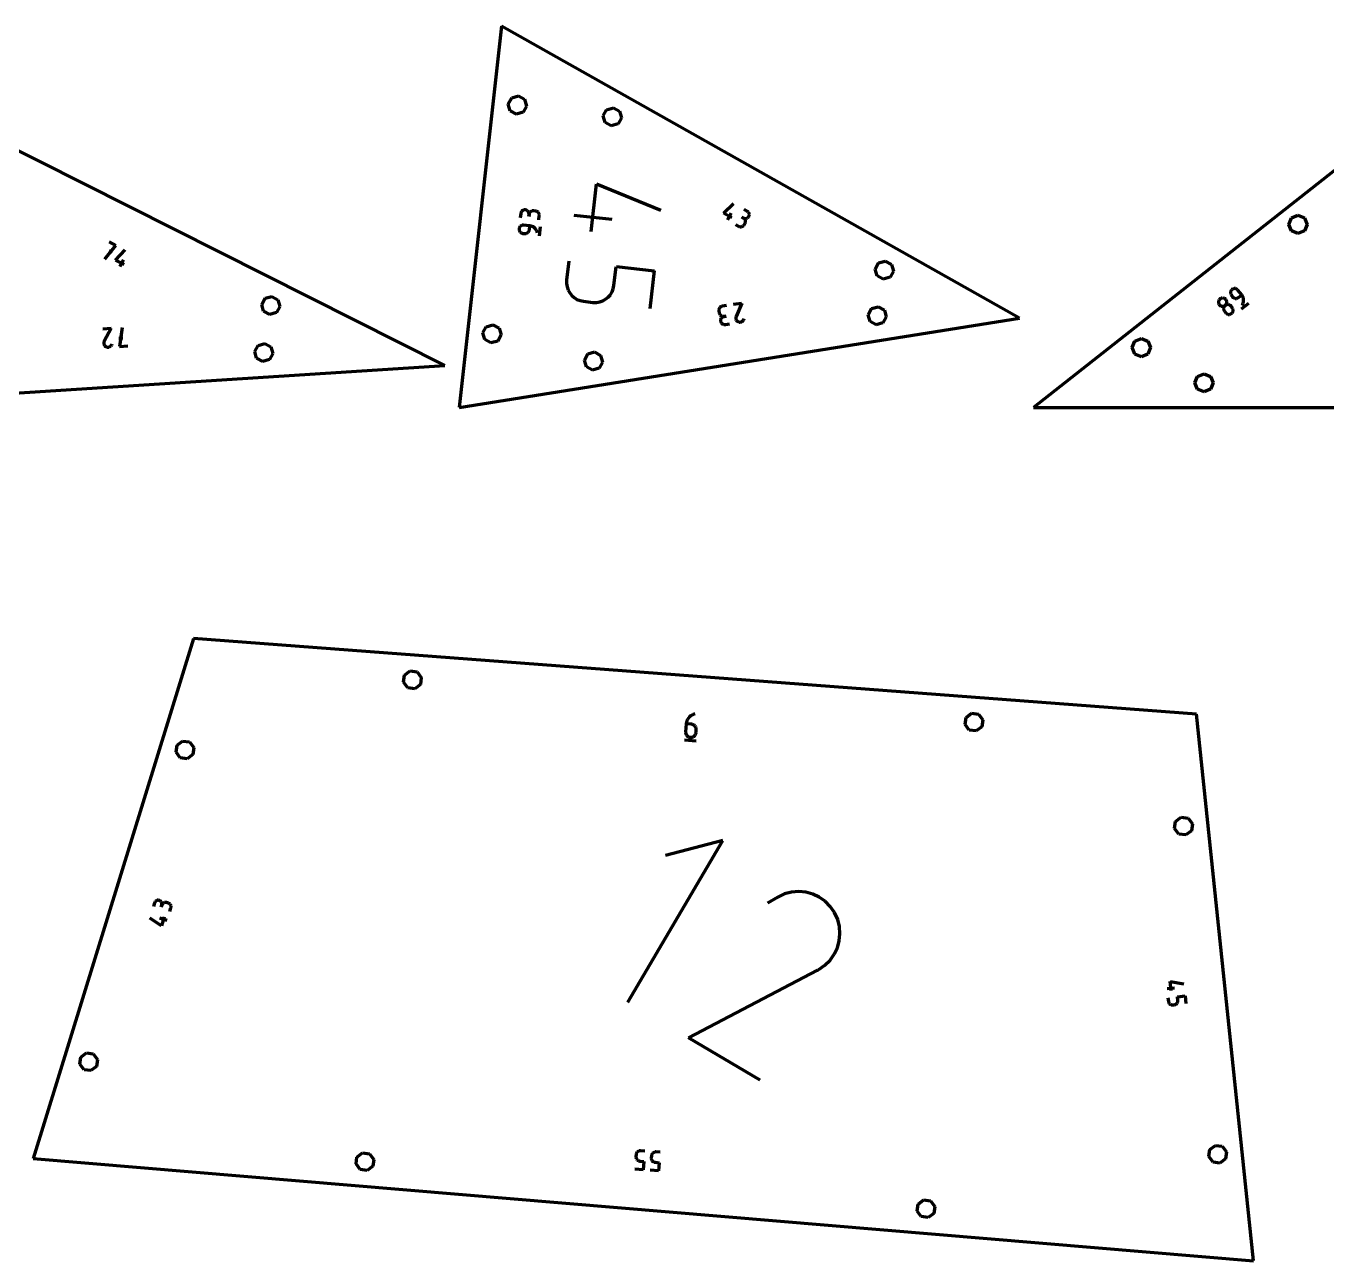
# Model space of a CAD drawing. Header units: inches. Extents: x -100 to 100, y -100 to -26.
# Drawn here: x 20.06 to 31.61, y -75.68 to -64.71 of the extents above; entities that cross this region are included whole.
import ezdxf

# ---------------------------------------------------------------- set-up
doc = ezdxf.new("R2010")
doc.units = ezdxf.units.IN
doc.header["$MEASUREMENT"] = 0
for name, color, linetype, lineweight in [('annotation', 7, 'Continuous', 0), ('boundary', 7, 'Continuous', 0), ('hole', 7, 'Continuous', 0)]:
    doc.layers.add(name, color=color, linetype=linetype, lineweight=lineweight)

msp = doc.modelspace()

# ---------------------------------------------------------------- linework, layer by layer
at = {"layer": 'annotation', "color": 1, "lineweight": 70}
for p, q in [((25.080709, -66.532934), (25.127494, -66.111695)), ((25.127494, -66.111695), (25.698802, -66.345452)), ((26.25568, -66.372569), (26.343557, -66.285702)), ((24.454515, -66.374823), (24.45044, -66.411513)), ((24.45584, -66.36829), (24.454515, -66.374823)), ((24.458237, -66.362271), (24.45584, -66.36829)), ((24.461588, -66.356856), (24.458237, -66.362271)), ((24.465778, -66.352138), (24.461588, -66.356856)), ((24.47069, -66.348208), (24.465778, -66.352138)), ((24.476207, -66.345158), (24.47069, -66.348208)), ((24.482214, -66.343079), (24.476207, -66.345158)), ((24.488593, -66.342064), (24.482214, -66.343079)), ((24.495228, -66.342203), (24.488593, -66.342064)), ((24.501763, -66.343527), (24.495228, -66.342203)), ((24.495228, -66.342203), (24.495228, -66.342203)), ((24.507788, -66.34592), (24.501763, -66.343527)), ((24.51321, -66.349268), (24.507788, -66.34592)), ((24.517936, -66.353456), (24.51321, -66.349268)), ((24.521875, -66.358368), (24.517936, -66.353456)), ((24.524932, -66.363891), (24.521875, -66.358368)), ((24.527017, -66.36991), (24.524932, -66.363891)), ((24.527894, -66.382973), (24.525854, -66.401344)), ((24.525854, -66.401344), (24.527894, -66.382973)), ((24.528035, -66.376309), (24.527017, -66.36991)), ((24.527894, -66.382973), (24.528035, -66.376309)), ((24.52922, -66.37644), (24.527894, -66.382973)), ((24.527894, -66.382973), (24.527894, -66.382973)), ((24.531616, -66.370421), (24.52922, -66.37644)), ((24.534968, -66.365006), (24.531616, -66.370421)), ((24.539157, -66.360288), (24.534968, -66.365006)), ((24.544069, -66.356358), (24.539157, -66.360288)), ((24.549586, -66.353308), (24.544069, -66.356358)), ((24.555593, -66.351229), (24.549586, -66.353308)), ((24.561972, -66.350214), (24.555593, -66.351229)), ((24.568607, -66.350353), (24.561972, -66.350214)), ((24.586978, -66.352393), (24.568607, -66.350353)), ((24.568607, -66.350353), (24.568607, -66.350353)), ((24.593485, -66.353714), (24.586978, -66.352393)), ((24.599487, -66.356105), (24.593485, -66.353714)), ((24.604891, -66.359451), (24.599487, -66.356105)), ((24.609604, -66.363637), (24.604891, -66.359451)), ((24.613533, -66.368549), (24.609604, -66.363637)), ((24.616585, -66.374071), (24.613533, -66.368549)), ((24.615466, -66.429842), (24.619541, -66.393152)), ((24.618665, -66.380089), (24.616585, -66.374071)), ((24.619682, -66.386487), (24.618665, -66.380089)), ((24.619541, -66.393152), (24.619682, -66.386487)), ((24.619541, -66.393152), (24.619541, -66.393152)), ((24.926075, -66.387935), (25.26301, -66.425357)), ((26.329583, -66.414238), (26.25568, -66.372569)), ((26.290747, -66.431337), (26.324076, -66.372225)), ((26.433996, -66.414804), (26.419197, -66.406459)), ((26.419197, -66.406459), (26.433996, -66.414804)), ((26.439042, -66.418278), (26.433996, -66.414804)), ((26.433996, -66.414804), (26.433996, -66.414804)), ((26.433996, -66.414804), (26.439581, -66.417324)), ((26.467326, -66.355692), (26.43777, -66.339027)), ((26.443269, -66.422473), (26.439042, -66.418278)), ((26.439581, -66.417324), (26.445358, -66.418768)), ((26.44664, -66.427258), (26.443269, -66.422473)), ((26.445358, -66.418768), (26.451198, -66.419174)), ((26.44912, -66.432501), (26.44664, -66.427258)), ((26.451198, -66.419174), (26.45697, -66.418578)), ((26.45697, -66.418578), (26.462543, -66.417018)), ((26.462543, -66.417018), (26.467787, -66.41453)), ((26.472372, -66.359166), (26.467326, -66.355692)), ((26.467787, -66.41453), (26.472572, -66.411152)), ((26.476599, -66.363361), (26.472372, -66.359166)), ((26.472572, -66.411152), (26.476766, -66.40692)), ((26.47997, -66.368146), (26.476599, -66.363361)), ((26.476766, -66.40692), (26.48024, -66.401871)), ((26.48245, -66.373389), (26.47997, -66.368146)), ((26.48024, -66.401871), (26.482748, -66.39631)), ((26.48024, -66.401871), (26.48024, -66.401871)), ((26.484003, -66.378958), (26.48245, -66.373389)), ((26.482748, -66.39631), (26.484188, -66.39055)), ((26.484594, -66.384722), (26.484003, -66.378958)), ((26.484188, -66.39055), (26.484594, -66.384722)), ((24.439291, -66.51015), (24.439152, -66.516801)), ((24.439152, -66.516801), (24.440171, -66.523192)), ((24.440616, -66.503617), (24.439291, -66.51015)), ((24.439291, -66.51015), (24.439291, -66.51015)), ((24.440171, -66.523192), (24.442256, -66.529208)), ((24.443014, -66.497597), (24.440616, -66.503617)), ((24.442256, -66.529208), (24.445313, -66.534733)), ((24.446368, -66.492183), (24.443014, -66.497597)), ((24.445313, -66.534733), (24.449251, -66.53965)), ((24.450563, -66.487466), (24.446368, -66.492183)), ((24.449251, -66.53965), (24.453977, -66.543844)), ((24.455484, -66.483537), (24.450563, -66.487466)), ((24.453977, -66.543844), (24.459399, -66.547197)), ((24.461014, -66.480488), (24.455484, -66.483537)), ((24.467038, -66.478411), (24.461014, -66.480488)), ((24.473441, -66.477398), (24.467038, -66.478411)), ((24.480107, -66.477541), (24.473441, -66.477398)), ((24.535209, -66.483661), (24.480107, -66.477541)), ((24.480107, -66.477541), (24.480107, -66.477541)), ((24.51495, -66.546947), (24.519869, -66.543014)), ((24.519869, -66.543014), (24.524062, -66.538294)), ((24.524062, -66.538294), (24.527415, -66.532882)), ((24.527415, -66.532882), (24.529811, -66.52687)), ((24.529811, -66.52687), (24.531134, -66.52035)), ((24.531134, -66.52035), (24.535209, -66.483661)), ((24.546259, -66.48571), (24.535209, -66.483661)), ((24.556703, -66.48927), (24.546259, -66.48571)), ((24.566418, -66.494226), (24.556703, -66.48927)), ((24.57528, -66.500463), (24.566418, -66.494226)), ((24.583166, -66.507867), (24.57528, -66.500463)), ((24.589952, -66.516323), (24.583166, -66.507867)), ((24.595514, -66.525717), (24.589952, -66.516323)), ((24.59973, -66.535934), (24.595514, -66.525717)), ((24.602474, -66.546861), (24.59973, -66.535934)), ((24.620582, -66.572069), (24.629757, -66.489458)), ((26.362813, -66.471966), (26.392369, -66.488631)), ((26.392369, -66.488631), (26.392369, -66.488631)), ((26.392369, -66.488631), (26.397953, -66.491151)), ((26.397953, -66.491151), (26.40373, -66.492597)), ((26.40373, -66.492597), (26.409568, -66.493006)), ((26.409568, -66.493006), (26.415337, -66.492416)), ((26.415337, -66.492416), (26.420906, -66.490863)), ((26.420906, -66.490863), (26.426144, -66.488386)), ((26.426144, -66.488386), (26.430921, -66.485022)), ((26.430921, -66.485022), (26.435105, -66.480808)), ((26.435105, -66.480808), (26.438566, -66.475781)), ((26.438566, -66.475781), (26.44691, -66.460983)), ((26.44691, -66.460983), (26.449419, -66.455422)), ((26.44691, -66.460983), (26.44691, -66.460983)), ((26.450673, -66.43807), (26.44912, -66.432501)), ((26.449419, -66.455422), (26.450858, -66.449662)), ((26.451265, -66.443834), (26.450673, -66.43807)), ((26.450858, -66.449662), (26.451265, -66.443834)), ((20.760467, -66.778658), (20.859514, -66.657537)), ((20.859514, -66.657537), (20.798859, -66.626976)), ((24.459399, -66.547197), (24.465423, -66.549595)), ((24.465423, -66.549595), (24.471957, -66.55092)), ((24.471957, -66.55092), (24.490328, -66.55296)), ((24.490328, -66.55296), (24.490328, -66.55296)), ((24.490328, -66.55296), (24.496994, -66.553101)), ((24.496994, -66.553101), (24.503397, -66.552084)), ((24.503397, -66.552084), (24.50942, -66.550001)), ((24.50942, -66.550001), (24.51495, -66.546947)), ((24.602474, -66.546861), (24.602474, -66.546861)), ((20.828911, -66.718278), (20.798587, -66.703)), ((20.857223, -66.789387), (20.940915, -66.698551)), ((20.932958, -66.827546), (20.857223, -66.789387)), ((20.894978, -66.846431), (20.9255, -66.785853)), ((24.880454, -66.798695), (24.861743, -66.967163)), ((25.282554, -67.0139), (25.301265, -66.845433)), ((25.301265, -66.845433), (25.639103, -66.882956)), ((25.639103, -66.882956), (25.601681, -67.21989)), ((24.861743, -66.967163), (24.861103, -66.997701)), ((24.861103, -66.997701), (24.865778, -67.027049)), ((24.861743, -66.967163), (24.861743, -66.967163)), ((24.865778, -67.027049), (24.875343, -67.054673)), ((24.875343, -67.054673), (24.889375, -67.08004)), ((24.889375, -67.08004), (24.907449, -67.102617)), ((24.907449, -67.102617), (24.929141, -67.12187)), ((25.208487, -67.136068), (25.231004, -67.118003)), ((25.231004, -67.118003), (25.250192, -67.096327)), ((25.250192, -67.096327), (25.265528, -67.071467)), ((25.265528, -67.071467), (25.27649, -67.043849)), ((25.27649, -67.043849), (25.282554, -67.0139)), ((30.75785, -67.070061), (30.75711, -67.076317)), ((30.75711, -67.076317), (30.757438, -67.082627)), ((30.757438, -67.082627), (30.758853, -67.088842)), ((30.759641, -67.064006), (30.75785, -67.070061)), ((30.758853, -67.088842), (30.761372, -67.094817)), ((30.762465, -67.058299), (30.759641, -67.064006)), ((30.761372, -67.094817), (30.765013, -67.100403)), ((30.766304, -67.053088), (30.762465, -67.058299)), ((30.765013, -67.100403), (30.776449, -67.114923)), ((30.77114, -67.048521), (30.766304, -67.053088)), ((30.776724, -67.044881), (30.77114, -67.048521)), ((30.77114, -67.048521), (30.77114, -67.048521)), ((30.776449, -67.114923), (30.776449, -67.114923)), ((30.776449, -67.114923), (30.781027, -67.119772)), ((30.782696, -67.042365), (30.776724, -67.044881)), ((30.781027, -67.119772), (30.786244, -67.123619)), ((30.788907, -67.040956), (30.782696, -67.042365)), ((30.795211, -67.040635), (30.788907, -67.040956)), ((30.801463, -67.041384), (30.795211, -67.040635)), ((30.807516, -67.043185), (30.801463, -67.041384)), ((30.813223, -67.04602), (30.807516, -67.043185)), ((30.818437, -67.049871), (30.813223, -67.04602)), ((30.823013, -67.054721), (30.818437, -67.049871)), ((30.822743, -67.124747), (30.828317, -67.121115)), ((30.857317, -67.098274), (30.823013, -67.054721)), ((30.823013, -67.054721), (30.823013, -67.054721)), ((30.828317, -67.121115), (30.857317, -67.098274)), ((30.86361, -67.107585), (30.857317, -67.098274)), ((30.868402, -67.117525), (30.86361, -67.107585)), ((30.871688, -67.127924), (30.868402, -67.117525)), ((24.929141, -67.12187), (24.954028, -67.137268)), ((24.954028, -67.137268), (24.981686, -67.148276)), ((24.981686, -67.148276), (25.011689, -67.154362)), ((25.011689, -67.154362), (25.095614, -67.163683)), ((25.095614, -67.163683), (25.095614, -67.163683)), ((25.095614, -67.163683), (25.126207, -67.164329)), ((25.126207, -67.164329), (25.155566, -67.159657)), ((25.155566, -67.159657), (25.183167, -67.150095)), ((25.183167, -67.150095), (25.208487, -67.136068)), ((26.215043, -67.226046), (26.214333, -67.232467)), ((26.214333, -67.232467), (26.214788, -67.23909)), ((26.216832, -67.219948), (26.215043, -67.226046)), ((26.219616, -67.214292), (26.216832, -67.219948)), ((26.223307, -67.2092), (26.219616, -67.214292)), ((26.227819, -67.204792), (26.223307, -67.2092)), ((26.233067, -67.201188), (26.227819, -67.204792)), ((26.238965, -67.198508), (26.233067, -67.201188)), ((26.245427, -67.196874), (26.238965, -67.198508)), ((26.281876, -67.191055), (26.245427, -67.196874)), ((26.245427, -67.196874), (26.245427, -67.196874)), ((26.34344, -67.18122), (26.416338, -67.169582)), ((26.416338, -67.169582), (26.36629, -67.288778)), ((30.651001, -67.154464), (30.650256, -67.160712)), ((30.650256, -67.160712), (30.650577, -67.167011)), ((30.650577, -67.167011), (30.651982, -67.173212)), ((30.652795, -67.148413), (30.651001, -67.154464)), ((30.651982, -67.173212), (30.654486, -67.179167)), ((30.655621, -67.142708), (30.652795, -67.148413)), ((30.654486, -67.179167), (30.658108, -67.184728)), ((30.659461, -67.137497), (30.655621, -67.142708)), ((30.658108, -67.184728), (30.658108, -67.184728)), ((30.658108, -67.184728), (30.662686, -67.189577)), ((30.6643, -67.132928), (30.659461, -67.137497)), ((30.662686, -67.189577), (30.667904, -67.193425)), ((30.669876, -67.129295), (30.6643, -67.132928)), ((30.6643, -67.132928), (30.6643, -67.132928)), ((30.667904, -67.193425), (30.673615, -67.196257)), ((30.675842, -67.126782), (30.669876, -67.129295)), ((30.673615, -67.196257), (30.679672, -67.198055)), ((30.68205, -67.125372), (30.675842, -67.126782)), ((30.679672, -67.198055), (30.685927, -67.198801)), ((30.688352, -67.125045), (30.68205, -67.125372)), ((30.685927, -67.198801), (30.692233, -67.198479)), ((30.694601, -67.125785), (30.688352, -67.125045)), ((30.692233, -67.198479), (30.698443, -67.197071)), ((30.70065, -67.127573), (30.694601, -67.125785)), ((30.696688, -67.212471), (30.695948, -67.218726)), ((30.695948, -67.218726), (30.696276, -67.225033)), ((30.696276, -67.225033), (30.697691, -67.231247)), ((30.698479, -67.206416), (30.696688, -67.212471)), ((30.697691, -67.231247), (30.700209, -67.237219)), ((30.698443, -67.197071), (30.704408, -67.19456)), ((30.701303, -67.20071), (30.698479, -67.206416)), ((30.706349, -67.130392), (30.70065, -67.127573)), ((30.705143, -67.195498), (30.701303, -67.20071)), ((30.704408, -67.19456), (30.709982, -67.190928)), ((30.709982, -67.190928), (30.705143, -67.195498)), ((30.711551, -67.134222), (30.706349, -67.130392)), ((30.709982, -67.190928), (30.714818, -67.186361)), ((30.715558, -67.187295), (30.709982, -67.190928)), ((30.709982, -67.190928), (30.709982, -67.190928)), ((30.709982, -67.190928), (30.709982, -67.190928)), ((30.716109, -67.139046), (30.711551, -67.134222)), ((30.714818, -67.186361), (30.718657, -67.18115)), ((30.721523, -67.184782), (30.715558, -67.187295)), ((30.716109, -67.139046), (30.716109, -67.139046)), ((30.71975, -67.144632), (30.716109, -67.139046)), ((30.718657, -67.18115), (30.721481, -67.175443)), ((30.722269, -67.150607), (30.71975, -67.144632)), ((30.721481, -67.175443), (30.723272, -67.169388)), ((30.727732, -67.183373), (30.721523, -67.184782)), ((30.723683, -67.156822), (30.722269, -67.150607)), ((30.723272, -67.169388), (30.724012, -67.163132)), ((30.724012, -67.163132), (30.723683, -67.156822)), ((30.734037, -67.18305), (30.727732, -67.183373)), ((30.740291, -67.183795), (30.734037, -67.18305)), ((30.746346, -67.185592), (30.740291, -67.183795)), ((30.752055, -67.188424), (30.746346, -67.185592)), ((30.757272, -67.192272), (30.752055, -67.188424)), ((30.761849, -67.19712), (30.757272, -67.192272)), ((30.773228, -67.211567), (30.761849, -67.19712)), ((30.761849, -67.19712), (30.761849, -67.19712)), ((30.776866, -67.217151), (30.773228, -67.211567)), ((30.779379, -67.223118), (30.776866, -67.217151)), ((30.780785, -67.229322), (30.779379, -67.223118)), ((30.780353, -67.241862), (30.781104, -67.235619)), ((30.781104, -67.235619), (30.780785, -67.229322)), ((30.786244, -67.123619), (30.791954, -67.12645)), ((30.791954, -67.12645), (30.79801, -67.128247)), ((30.79801, -67.128247), (30.804264, -67.128991)), ((30.804264, -67.128991), (30.81057, -67.128668)), ((30.81057, -67.128668), (30.816778, -67.127259)), ((30.816778, -67.127259), (30.822743, -67.124747)), ((30.854232, -67.221136), (30.919529, -67.169707)), ((30.859486, -67.190546), (30.865345, -67.180924)), ((30.859486, -67.190546), (30.859486, -67.190546)), ((30.865345, -67.180924), (30.869667, -67.170751)), ((30.869667, -67.170751), (30.872457, -67.160196)), ((30.873463, -67.138614), (30.871688, -67.127924)), ((30.872457, -67.160196), (30.873721, -67.149428)), ((30.873721, -67.149428), (30.873463, -67.138614)), ((26.214788, -67.23909), (26.217702, -67.25734)), ((26.217702, -67.25734), (26.217702, -67.25734)), ((26.217702, -67.25734), (26.21933, -67.263773)), ((26.21933, -67.263773), (26.222004, -67.269653)), ((26.222004, -67.269653), (26.225604, -67.27489)), ((26.225604, -67.27489), (26.230009, -67.279398)), ((26.229586, -67.317145), (26.228879, -67.323588)), ((26.228879, -67.323588), (26.22934, -67.330239)), ((26.22934, -67.330239), (26.22934, -67.330239)), ((26.22934, -67.330239), (26.230968, -67.336672)), ((26.231373, -67.311029), (26.229586, -67.317145)), ((26.230009, -67.279398), (26.235102, -67.283089)), ((26.230968, -67.336672), (26.233642, -67.342551)), ((26.234154, -67.30536), (26.231373, -67.311029)), ((26.233642, -67.342551), (26.237241, -67.347789)), ((26.237843, -67.300259), (26.234154, -67.30536)), ((26.235102, -67.283089), (26.240763, -67.285874)), ((26.237241, -67.347789), (26.241647, -67.352297)), ((26.242355, -67.295844), (26.237843, -67.300259)), ((26.240763, -67.285874), (26.246873, -67.287667)), ((26.241647, -67.352297), (26.24674, -67.355987)), ((26.247603, -67.292236), (26.242355, -67.295844)), ((26.246873, -67.287667), (26.253312, -67.288377)), ((26.2535, -67.289554), (26.247603, -67.292236)), ((26.253312, -67.288377), (26.259962, -67.287919)), ((26.259962, -67.287919), (26.2535, -67.289554)), ((26.259962, -67.287919), (26.278212, -67.285006)), ((26.278212, -67.285006), (26.259962, -67.287919)), ((26.259962, -67.287919), (26.259962, -67.287919)), ((26.363973, -67.296295), (26.363336, -67.302745)), ((26.363336, -67.302745), (26.363829, -67.309095)), ((26.363829, -67.309095), (26.365389, -67.315211)), ((26.365801, -67.28988), (26.363973, -67.296295)), ((26.365389, -67.315211), (26.367953, -67.320961)), ((26.365848, -67.289738), (26.365801, -67.28988)), ((26.365801, -67.28988), (26.365801, -67.28988)), ((26.365897, -67.289604), (26.365848, -67.289738)), ((26.365946, -67.289476), (26.365897, -67.289604)), ((26.365997, -67.289352), (26.365946, -67.289476)), ((26.36605, -67.289233), (26.365997, -67.289352)), ((26.366106, -67.289117), (26.36605, -67.289233)), ((26.366164, -67.289003), (26.366106, -67.289117)), ((26.366225, -67.28889), (26.366164, -67.289003)), ((26.36629, -67.288778), (26.366225, -67.28889)), ((26.36629, -67.288778), (26.36629, -67.288778)), ((26.367953, -67.320961), (26.371461, -67.326211)), ((26.371461, -67.326211), (26.375849, -67.330827)), ((26.375849, -67.330827), (26.381056, -67.334676)), ((26.381056, -67.334676), (26.387019, -67.337625)), ((26.387019, -67.337625), (26.387019, -67.337625)), ((26.387019, -67.337625), (26.393445, -67.33941)), ((26.393445, -67.33941), (26.3999, -67.34002)), ((26.3999, -67.34002), (26.406251, -67.339513)), ((26.406251, -67.339513), (26.412366, -67.337946)), ((26.412366, -67.337946), (26.418111, -67.335377)), ((26.418111, -67.335377), (26.423353, -67.331865)), ((26.423353, -67.331865), (26.427961, -67.327469)), ((26.427961, -67.327469), (26.431801, -67.322245)), ((26.431801, -67.322245), (26.434739, -67.316252)), ((26.434739, -67.316252), (26.43806, -67.306306)), ((30.700209, -67.237219), (30.703848, -67.242802)), ((30.703848, -67.242802), (30.715227, -67.257249)), ((30.715227, -67.257249), (30.715227, -67.257249)), ((30.715227, -67.257249), (30.719802, -67.262095)), ((30.719802, -67.262095), (30.725014, -67.265936)), ((30.725014, -67.265936), (30.730717, -67.268757)), ((30.730717, -67.268757), (30.736764, -67.270542)), ((30.736764, -67.270542), (30.743008, -67.271275)), ((30.743008, -67.271275), (30.749304, -67.270939)), ((30.749304, -67.270939), (30.755505, -67.26952)), ((30.755505, -67.26952), (30.761464, -67.267002)), ((30.761464, -67.267002), (30.767036, -67.263368)), ((30.767036, -67.263368), (30.771874, -67.258803)), ((30.767036, -67.263368), (30.767036, -67.263368)), ((30.771874, -67.258803), (30.775719, -67.253599)), ((30.775719, -67.253599), (30.778552, -67.247904)), ((30.778552, -67.247904), (30.780353, -67.241862)), ((20.74383, -67.39863), (20.817467, -67.393905)), ((20.817467, -67.393905), (20.756453, -67.507812)), ((20.916521, -67.38755), (20.890301, -67.555718)), ((26.24674, -67.355987), (26.252401, -67.358773)), ((26.252401, -67.358773), (26.258511, -67.360565)), ((26.258511, -67.360565), (26.26495, -67.361276)), ((26.26495, -67.361276), (26.271599, -67.360818)), ((26.271599, -67.360818), (26.308049, -67.354999)), ((20.7522, -67.521433), (20.752094, -67.527798)), ((20.752094, -67.527798), (20.75307, -67.534032)), ((20.75344, -67.515075), (20.7522, -67.521433)), ((20.75307, -67.534032), (20.755082, -67.539995)), ((20.755863, -67.508862), (20.75344, -67.515075)), ((20.755082, -67.539995), (20.758079, -67.545549)), ((20.755923, -67.508727), (20.755863, -67.508862)), ((20.755863, -67.508862), (20.755863, -67.508862)), ((20.755984, -67.508598), (20.755923, -67.508727)), ((20.756046, -67.508474), (20.755984, -67.508598)), ((20.756108, -67.508357), (20.756046, -67.508474)), ((20.756172, -67.508243), (20.756108, -67.508357)), ((20.756238, -67.508132), (20.756172, -67.508243)), ((20.756307, -67.508024), (20.756238, -67.508132)), ((20.756378, -67.507918), (20.756307, -67.508024)), ((20.756453, -67.507812), (20.756378, -67.507918)), ((20.756453, -67.507812), (20.756453, -67.507812)), ((20.758079, -67.545549), (20.762011, -67.550556)), ((20.762011, -67.550556), (20.766831, -67.554875)), ((20.766831, -67.554875), (20.772487, -67.55837)), ((20.772487, -67.55837), (20.772487, -67.55837)), ((20.772487, -67.55837), (20.778714, -67.560751)), ((20.778714, -67.560751), (20.78508, -67.561965)), ((20.78508, -67.561965), (20.791448, -67.562058)), ((20.791448, -67.562058), (20.79768, -67.561073)), ((20.79768, -67.561073), (20.803639, -67.559058)), ((20.803639, -67.559058), (20.809186, -67.556056)), ((20.809186, -67.556056), (20.814185, -67.552114)), ((20.814185, -67.552114), (20.818497, -67.547277)), ((20.818497, -67.547277), (20.821985, -67.54159)), ((20.821985, -67.54159), (20.826224, -67.532005)), ((20.885563, -67.481884), (20.922423, -67.479518)), ((20.890301, -67.555718), (20.964031, -67.550987)), ((25.923814, -70.907563), (25.918568, -70.977164)), ((25.92591, -70.893487), (25.923814, -70.907563)), ((25.970315, -70.911068), (25.923814, -70.907563)), ((25.92994, -70.880114), (25.92591, -70.893487)), ((25.935766, -70.867604), (25.92994, -70.880114)), ((25.94325, -70.856116), (25.935766, -70.867604)), ((25.952252, -70.845809), (25.94325, -70.856116)), ((25.962636, -70.836842), (25.952252, -70.845809)), ((25.974263, -70.829375), (25.962636, -70.836842)), ((25.978622, -70.912445), (25.970315, -70.911068)), ((25.986994, -70.823567), (25.974263, -70.829375)), ((25.986329, -70.91519), (25.978622, -70.912445)), ((25.993316, -70.919165), (25.986329, -70.91519)), ((26.000692, -70.819576), (25.986994, -70.823567)), ((25.99946, -70.92423), (25.993316, -70.919165)), ((26.004642, -70.930244), (25.99946, -70.92423)), ((26.000692, -70.819576), (26.000692, -70.819576)), ((26.00874, -70.937069), (26.004642, -70.930244)), ((25.907262, -71.049454), (26.011965, -71.057346)), ((25.918568, -70.977164), (25.918568, -70.977164)), ((25.918568, -70.977164), (25.918688, -70.985586)), ((25.918688, -70.985586), (25.920259, -70.993623)), ((25.920259, -70.993623), (25.923157, -71.001135)), ((25.923157, -71.001135), (25.92726, -71.007979)), ((25.92726, -71.007979), (25.932446, -71.014013)), ((25.932446, -71.014013), (25.938591, -71.019096)), ((25.938591, -71.019096), (25.945574, -71.023087)), ((25.945574, -71.023087), (25.953271, -71.025843)), ((25.953271, -71.025843), (25.96156, -71.027222)), ((25.96156, -71.027222), (25.96998, -71.027102)), ((25.96156, -71.027222), (25.96156, -71.027222)), ((25.96998, -71.027102), (25.978013, -71.025532)), ((25.978013, -71.025532), (25.985518, -71.022633)), ((25.985518, -71.022633), (25.992353, -71.018528)), ((25.992353, -71.018528), (25.998379, -71.013339)), ((25.998379, -71.013339), (26.003455, -71.007187)), ((26.003455, -71.007187), (26.007439, -71.000194)), ((26.007439, -71.000194), (26.010191, -70.992482)), ((26.011632, -70.944564), (26.00874, -70.937069)), ((26.010191, -70.992482), (26.01157, -70.984173)), ((26.01157, -70.984173), (26.013316, -70.961008)), ((26.013198, -70.952591), (26.011632, -70.944564)), ((26.013316, -70.961008), (26.013198, -70.952591)), ((26.013316, -70.961008), (26.013316, -70.961008)), ((25.404639, -73.38103), (26.248308, -71.944298)), ((26.248308, -71.944298), (25.741293, -72.076234)), ((26.797064, -72.417979), (26.736131, -72.445601)), ((26.860065, -72.402047), (26.797064, -72.417979)), ((26.923735, -72.397408), (26.860065, -72.402047)), ((26.986677, -72.403665), (26.923735, -72.397408)), ((27.047492, -72.420421), (26.986677, -72.403665)), ((27.104781, -72.447278), (27.047492, -72.420421)), ((21.202295, -72.498066), (21.192292, -72.530488)), ((21.204618, -72.492396), (21.202295, -72.498066)), ((21.207819, -72.487374), (21.204618, -72.492396)), ((21.211778, -72.483063), (21.207819, -72.487374)), ((21.216374, -72.479526), (21.211778, -72.483063)), ((21.221486, -72.476825), (21.216374, -72.479526)), ((21.226993, -72.475022), (21.221486, -72.476825)), ((21.232774, -72.474181), (21.226993, -72.475022)), ((21.238709, -72.474363), (21.232774, -72.474181)), ((21.244675, -72.475633), (21.238709, -72.474363)), ((21.250347, -72.477954), (21.244675, -72.475633)), ((21.244675, -72.475633), (21.244675, -72.475633)), ((21.255374, -72.481154), (21.250347, -72.477954)), ((21.259692, -72.485111), (21.255374, -72.481154)), ((21.263237, -72.489707), (21.259692, -72.485111)), ((21.26714, -72.518073), (21.262131, -72.534307)), ((21.262131, -72.534307), (21.26714, -72.518073)), ((21.265946, -72.494821), (21.263237, -72.489707)), ((21.267755, -72.500334), (21.265946, -72.494821)), ((21.26714, -72.518073), (21.268415, -72.51208)), ((21.269462, -72.512403), (21.26714, -72.518073)), ((21.26714, -72.518073), (21.26714, -72.518073)), ((21.268599, -72.506127), (21.267755, -72.500334)), ((21.268415, -72.51208), (21.268599, -72.506127)), ((21.272664, -72.507381), (21.269462, -72.512403)), ((21.276623, -72.503071), (21.272664, -72.507381)), ((21.281219, -72.499533), (21.276623, -72.503071)), ((21.286331, -72.496832), (21.281219, -72.499533)), ((21.291838, -72.495029), (21.286331, -72.496832)), ((21.297619, -72.494188), (21.291838, -72.495029)), ((21.303553, -72.494371), (21.297619, -72.494188)), ((21.30952, -72.49564), (21.303553, -72.494371)), ((21.325754, -72.500649), (21.30952, -72.49564)), ((21.30952, -72.49564), (21.30952, -72.49564)), ((21.331401, -72.502963), (21.325754, -72.500649)), ((21.336407, -72.506156), (21.331401, -72.502963)), ((21.34071, -72.510108), (21.336407, -72.506156)), ((21.338123, -72.575483), (21.348127, -72.54306)), ((21.344244, -72.5147), (21.34071, -72.510108)), ((21.346944, -72.519812), (21.344244, -72.5147)), ((21.348747, -72.525324), (21.346944, -72.519812)), ((21.348127, -72.54306), (21.349403, -72.537068)), ((21.348127, -72.54306), (21.348127, -72.54306)), ((21.349588, -72.531116), (21.348747, -72.525324)), ((21.349403, -72.537068), (21.349588, -72.531116)), ((26.736131, -72.445601), (26.647041, -72.501368)), ((27.157146, -72.48384), (27.104781, -72.447278)), ((27.20319, -72.529709), (27.157146, -72.48384)), ((27.241513, -72.584487), (27.20319, -72.529709)), ((21.263762, -72.70129), (21.160205, -72.63388)), ((21.313737, -72.654537), (21.248892, -72.63453)), ((21.288776, -72.620221), (21.263762, -72.70129)), ((27.268846, -72.645306), (27.241513, -72.584487)), ((27.241513, -72.584487), (27.241513, -72.584487)), ((27.284585, -72.70827), (27.268846, -72.645306)), ((27.282768, -72.834922), (27.289103, -72.771952)), ((27.289103, -72.771952), (27.284585, -72.70827)), ((27.239023, -72.953009), (27.265951, -72.89575)), ((27.265951, -72.89575), (27.282768, -72.834922)), ((27.156315, -73.051101), (27.202354, -73.005269)), ((27.202354, -73.005269), (27.239023, -72.953009)), ((25.94347, -73.697455), (27.090468, -73.094483)), ((27.090468, -73.094483), (27.091685, -73.094024)), ((27.090468, -73.094483), (27.090468, -73.094483)), ((27.091685, -73.094024), (27.092877, -73.093542)), ((27.092877, -73.093542), (27.094054, -73.09303)), ((27.094054, -73.09303), (27.095224, -73.092484)), ((27.095224, -73.092484), (27.096395, -73.091899)), ((27.096395, -73.091899), (27.097578, -73.091271)), ((27.097578, -73.091271), (27.098779, -73.090594)), ((27.098779, -73.090594), (27.100009, -73.089864)), ((27.100009, -73.089864), (27.101276, -73.089076)), ((27.101276, -73.089076), (27.156315, -73.051101)), ((27.101276, -73.089076), (27.101276, -73.089076)), ((30.229865, -73.279921), (30.22107, -73.195538)), ((30.22107, -73.195538), (30.342771, -73.21692)), ((30.193443, -73.258149), (30.260938, -73.251114)), ((30.202019, -73.340433), (30.205536, -73.37418)), ((30.286317, -73.331647), (30.353993, -73.324593)), ((30.289834, -73.365395), (30.286317, -73.331647)), ((30.353993, -73.324593), (30.361027, -73.392089)), ((30.205536, -73.37418), (30.205536, -73.37418)), ((30.205536, -73.37418), (30.206712, -73.380181)), ((30.206712, -73.380181), (30.208877, -73.385722)), ((30.208877, -73.385722), (30.211925, -73.390717)), ((30.211925, -73.390717), (30.21575, -73.395081)), ((30.21575, -73.395081), (30.220247, -73.398727)), ((30.220247, -73.398727), (30.22531, -73.401568)), ((30.22531, -73.401568), (30.230833, -73.40352)), ((30.230833, -73.40352), (30.236712, -73.404495)), ((30.236712, -73.404495), (30.242839, -73.404407)), ((30.242839, -73.404407), (30.259651, -73.402654)), ((30.259651, -73.402654), (30.265662, -73.401478)), ((30.259651, -73.402654), (30.259651, -73.402654)), ((30.265662, -73.401478), (30.271206, -73.399313)), ((30.271206, -73.399313), (30.276197, -73.396267)), ((30.276197, -73.396267), (30.280552, -73.392445)), ((30.280552, -73.392445), (30.284186, -73.387952)), ((30.284186, -73.387952), (30.287016, -73.382895)), ((30.287016, -73.382895), (30.288956, -73.377379)), ((30.288956, -73.377379), (30.289924, -73.371511)), ((30.289924, -73.371511), (30.289834, -73.365395)), ((26.581557, -74.072149), (25.94347, -73.697455)), ((25.478935, -74.732675), (25.477396, -74.751)), ((25.480085, -74.726108), (25.478935, -74.732675)), ((25.48232, -74.720022), (25.480085, -74.726108)), ((25.485527, -74.714514), (25.48232, -74.720022)), ((25.489591, -74.709679), (25.485527, -74.714514)), ((25.494401, -74.705612), (25.489591, -74.709679)), ((25.499842, -74.702409), (25.494401, -74.705612)), ((25.5058, -74.700166), (25.499842, -74.702409)), ((25.512161, -74.698976), (25.5058, -74.700166)), ((25.518814, -74.698937), (25.512161, -74.698976)), ((25.555599, -74.702026), (25.518814, -74.698937)), ((25.518814, -74.698937), (25.518814, -74.698937)), ((25.614627, -74.744071), (25.613088, -74.762396)), ((25.615777, -74.737503), (25.614627, -74.744071)), ((25.618012, -74.731418), (25.615777, -74.737503)), ((25.621218, -74.72591), (25.618012, -74.731418)), ((25.625283, -74.721075), (25.621218, -74.72591)), ((25.630093, -74.717008), (25.625283, -74.721075)), ((25.635534, -74.713805), (25.630093, -74.717008)), ((25.641492, -74.711561), (25.635534, -74.713805)), ((25.647853, -74.710372), (25.641492, -74.711561)), ((25.654506, -74.710333), (25.647853, -74.710372)), ((25.691291, -74.713422), (25.654506, -74.710333)), ((25.654506, -74.710333), (25.654506, -74.710333)), ((25.541687, -74.867681), (25.468116, -74.861503)), ((25.477396, -74.751), (25.477396, -74.751)), ((25.477396, -74.751), (25.477434, -74.757664)), ((25.477434, -74.757664), (25.478623, -74.764029)), ((25.478623, -74.764029), (25.480866, -74.769982)), ((25.480866, -74.769982), (25.484068, -74.775412)), ((25.484068, -74.775412), (25.488132, -74.780209)), ((25.488132, -74.780209), (25.492963, -74.78426)), ((25.492963, -74.78426), (25.498465, -74.787453)), ((25.498465, -74.787453), (25.504541, -74.789678)), ((25.504541, -74.789678), (25.511097, -74.790823)), ((25.511097, -74.790823), (25.547883, -74.793913)), ((25.547883, -74.793913), (25.541687, -74.867681)), ((25.613088, -74.762396), (25.613088, -74.762396)), ((25.613088, -74.762396), (25.613126, -74.76906)), ((25.613126, -74.76906), (25.614315, -74.775424)), ((25.614315, -74.775424), (25.616558, -74.781378)), ((25.616558, -74.781378), (25.61976, -74.786808)), ((25.61976, -74.786808), (25.623824, -74.791604)), ((25.623824, -74.791604), (25.628655, -74.795655)), ((25.628655, -74.795655), (25.634157, -74.798849)), ((25.634157, -74.798849), (25.640233, -74.801074)), ((25.640233, -74.801074), (25.646789, -74.802219)), ((25.646789, -74.802219), (25.683575, -74.805308)), ((25.683575, -74.805308), (25.677379, -74.879077)), ((25.677379, -74.879077), (25.603808, -74.872898))]:
    msp.add_line(p, q, dxfattribs=at)
at = {"layer": 'boundary', "color": 5, "lineweight": 70}
for p, q in [((24.282757, -64.709188), (23.906433, -68.097473)), ((28.882998, -67.303), (24.282757, -64.709188)), ((23.781433, -67.725353), (18.328859, -64.978094)), ((32.097096, -65.664463), (29.007998, -68.097473)), ((23.906433, -68.097473), (28.882998, -67.303)), ((17.982402, -68.097473), (23.781433, -67.725353)), ((29.007998, -68.097473), (35.933088, -68.097473)), ((21.548503, -70.150581), (20.123752, -74.768307)), ((30.456213, -70.821936), (21.548503, -70.150581)), ((30.962389, -75.678545), (30.456213, -70.821936)), ((20.123752, -74.768307), (30.962389, -75.678545))]:
    msp.add_line(p, q, dxfattribs=at)
at = {"layer": 'hole', "color": 5, "lineweight": 70}
for p, q in [((24.344222, -65.402031), (24.37419, -65.347604)), ((24.37419, -65.347604), (24.433866, -65.330309)), ((24.433866, -65.330309), (24.488293, -65.360277)), ((24.488293, -65.360277), (24.505588, -65.419954)), ((24.361517, -65.461708), (24.344222, -65.402031)), ((24.415944, -65.491676), (24.361517, -65.461708)), ((24.47562, -65.474381), (24.415944, -65.491676)), ((24.505588, -65.419954), (24.47562, -65.474381)), ((25.187192, -65.506805), (25.21716, -65.452378)), ((25.21716, -65.452378), (25.276836, -65.435083)), ((25.276836, -65.435083), (25.331263, -65.465051)), ((25.331263, -65.465051), (25.348558, -65.524728)), ((25.204487, -65.566482), (25.187192, -65.506805)), ((25.258914, -65.59645), (25.204487, -65.566482)), ((25.31859, -65.579155), (25.258914, -65.59645)), ((25.348558, -65.524728), (25.31859, -65.579155)), ((31.274694, -66.47102), (31.298471, -66.413617)), ((31.298471, -66.413617), (31.355874, -66.38984)), ((31.355874, -66.38984), (31.413276, -66.413617)), ((31.413276, -66.413617), (31.437053, -66.47102)), ((31.298471, -66.528422), (31.274694, -66.47102)), ((31.355874, -66.552199), (31.298471, -66.528422)), ((31.413276, -66.528422), (31.355874, -66.552199)), ((31.437053, -66.47102), (31.413276, -66.528422)), ((27.602318, -66.868556), (27.632286, -66.814129)), ((27.619613, -66.928233), (27.602318, -66.868556)), ((27.632286, -66.814129), (27.691963, -66.796834)), ((27.691963, -66.796834), (27.74639, -66.826802)), ((27.763685, -66.886479), (27.733717, -66.940906)), ((27.74639, -66.826802), (27.763685, -66.886479)), ((27.67404, -66.958201), (27.619613, -66.928233)), ((27.733717, -66.940906), (27.67404, -66.958201)), ((22.183949, -67.127579), (22.243626, -67.110284)), ((22.243626, -67.110284), (22.298053, -67.140252)), ((22.153981, -67.182006), (22.183949, -67.127579)), ((22.171276, -67.241682), (22.153981, -67.182006)), ((22.315348, -67.199928), (22.28538, -67.254355)), ((22.298053, -67.140252), (22.315348, -67.199928)), ((27.53924, -67.27416), (27.569208, -67.219733)), ((27.569208, -67.219733), (27.628884, -67.202438)), ((27.628884, -67.202438), (27.683311, -67.232406)), ((27.683311, -67.232406), (27.700606, -67.292082)), ((22.225703, -67.27165), (22.171276, -67.241682)), ((22.28538, -67.254355), (22.225703, -67.27165)), ((27.556535, -67.333836), (27.53924, -67.27416)), ((27.610962, -67.363804), (27.556535, -67.333836)), ((27.670638, -67.346509), (27.610962, -67.363804)), ((27.700606, -67.292082), (27.670638, -67.346509)), ((24.118428, -67.435002), (24.148396, -67.380575)), ((24.135723, -67.494679), (24.118428, -67.435002)), ((24.148396, -67.380575), (24.208072, -67.36328)), ((24.208072, -67.36328), (24.262499, -67.393248)), ((24.279794, -67.452925), (24.249826, -67.507352)), ((24.262499, -67.393248), (24.279794, -67.452925)), ((22.092008, -67.600424), (22.121976, -67.545997)), ((22.121976, -67.545997), (22.181653, -67.528702)), ((22.181653, -67.528702), (22.23608, -67.55867)), ((22.23608, -67.55867), (22.253375, -67.618346)), ((24.19015, -67.524647), (24.135723, -67.494679)), ((24.249826, -67.507352), (24.19015, -67.524647)), ((29.8846, -67.565874), (29.908377, -67.508472)), ((29.908377, -67.623277), (29.8846, -67.565874)), ((29.908377, -67.508472), (29.96578, -67.484695)), ((29.96578, -67.484695), (30.023182, -67.508472)), ((30.023182, -67.508472), (30.046959, -67.565874)), ((30.046959, -67.565874), (30.023182, -67.623277)), ((22.109303, -67.6601), (22.092008, -67.600424)), ((22.16373, -67.690068), (22.109303, -67.6601)), ((22.223407, -67.672773), (22.16373, -67.690068)), ((22.253375, -67.618346), (22.223407, -67.672773)), ((25.019854, -67.676362), (25.049822, -67.621935)), ((25.037149, -67.736038), (25.019854, -67.676362)), ((25.049822, -67.621935), (25.109499, -67.60464)), ((25.109499, -67.60464), (25.163926, -67.634608)), ((25.181221, -67.694284), (25.151253, -67.748711)), ((25.163926, -67.634608), (25.181221, -67.694284)), ((29.96578, -67.647054), (29.908377, -67.623277)), ((30.023182, -67.623277), (29.96578, -67.647054)), ((25.091576, -67.766006), (25.037149, -67.736038)), ((25.151253, -67.748711), (25.091576, -67.766006)), ((30.465459, -67.821321), (30.522861, -67.797544)), ((30.522861, -67.797544), (30.580264, -67.821321)), ((30.441682, -67.878723), (30.465459, -67.821321)), ((30.465459, -67.936126), (30.441682, -67.878723)), ((30.580264, -67.821321), (30.60404, -67.878723)), ((30.60404, -67.878723), (30.580264, -67.936126)), ((30.522861, -67.959903), (30.465459, -67.936126)), ((30.580264, -67.936126), (30.522861, -67.959903)), ((23.422986, -70.475396), (23.472556, -70.437937)), ((23.472556, -70.437937), (23.534095, -70.4465)), ((23.534095, -70.4465), (23.571554, -70.49607)), ((23.414422, -70.536935), (23.422986, -70.475396)), ((23.451882, -70.586505), (23.414422, -70.536935)), ((23.513421, -70.595069), (23.451882, -70.586505)), ((23.562991, -70.557609), (23.513421, -70.595069)), ((23.571554, -70.49607), (23.562991, -70.557609)), ((28.408845, -70.85117), (28.458415, -70.813711)), ((28.458415, -70.813711), (28.519954, -70.822274)), ((28.400282, -70.912709), (28.408845, -70.85117)), ((28.437741, -70.962279), (28.400282, -70.912709)), ((28.54885, -70.933383), (28.49928, -70.970843)), ((28.519954, -70.822274), (28.557414, -70.871844)), ((28.557414, -70.871844), (28.54885, -70.933383)), ((28.49928, -70.970843), (28.437741, -70.962279)), ((21.394014, -71.159052), (21.402577, -71.097512)), ((21.431473, -71.208621), (21.394014, -71.159052)), ((21.402577, -71.097512), (21.452147, -71.060053)), ((21.452147, -71.060053), (21.513686, -71.068616)), ((21.513686, -71.068616), (21.551146, -71.118186)), ((21.551146, -71.118186), (21.542582, -71.179725)), ((21.493012, -71.217185), (21.431473, -71.208621)), ((21.542582, -71.179725), (21.493012, -71.217185)), ((30.269874, -71.774828), (30.319444, -71.737368)), ((30.319444, -71.737368), (30.380983, -71.745932)), ((30.261311, -71.836367), (30.269874, -71.774828)), ((30.29877, -71.885937), (30.261311, -71.836367)), ((30.409879, -71.857041), (30.360309, -71.8945)), ((30.380983, -71.745932), (30.418443, -71.795502)), ((30.418443, -71.795502), (30.409879, -71.857041)), ((30.360309, -71.8945), (30.29877, -71.885937)), ((20.539163, -73.929687), (20.547726, -73.868148)), ((20.576622, -73.979257), (20.539163, -73.929687)), ((20.547726, -73.868148), (20.597296, -73.830689)), ((20.597296, -73.830689), (20.658835, -73.839252)), ((20.658835, -73.839252), (20.696295, -73.888822)), ((20.696295, -73.888822), (20.687731, -73.950361)), ((20.638161, -73.987821), (20.576622, -73.979257)), ((20.687731, -73.950361), (20.638161, -73.987821)), ((23.000144, -74.755121), (23.049714, -74.717662)), ((23.049714, -74.717662), (23.111253, -74.726225)), ((23.111253, -74.726225), (23.148712, -74.775795)), ((30.565016, -74.750332), (30.57358, -74.688793)), ((30.57358, -74.688793), (30.623149, -74.651334)), ((30.623149, -74.651334), (30.684689, -74.659897)), ((30.684689, -74.659897), (30.722148, -74.709467)), ((30.722148, -74.709467), (30.713585, -74.771006)), ((22.99158, -74.81666), (23.000144, -74.755121)), ((23.02904, -74.86623), (22.99158, -74.81666)), ((23.140149, -74.837334), (23.090579, -74.874794)), ((23.148712, -74.775795), (23.140149, -74.837334)), ((30.602476, -74.799902), (30.565016, -74.750332)), ((30.664015, -74.808466), (30.602476, -74.799902)), ((30.713585, -74.771006), (30.664015, -74.808466)), ((23.090579, -74.874794), (23.02904, -74.86623)), ((27.974041, -75.235092), (27.982604, -75.173553)), ((27.982604, -75.173553), (28.032174, -75.136093)), ((28.032174, -75.136093), (28.093713, -75.144657)), ((28.093713, -75.144657), (28.131173, -75.194226)), ((28.131173, -75.194226), (28.122609, -75.255766)), ((28.0115, -75.284662), (27.974041, -75.235092)), ((28.073039, -75.293225), (28.0115, -75.284662)), ((28.122609, -75.255766), (28.073039, -75.293225))]:
    msp.add_line(p, q, dxfattribs=at)

doc.saveas('drawing.dxf')
